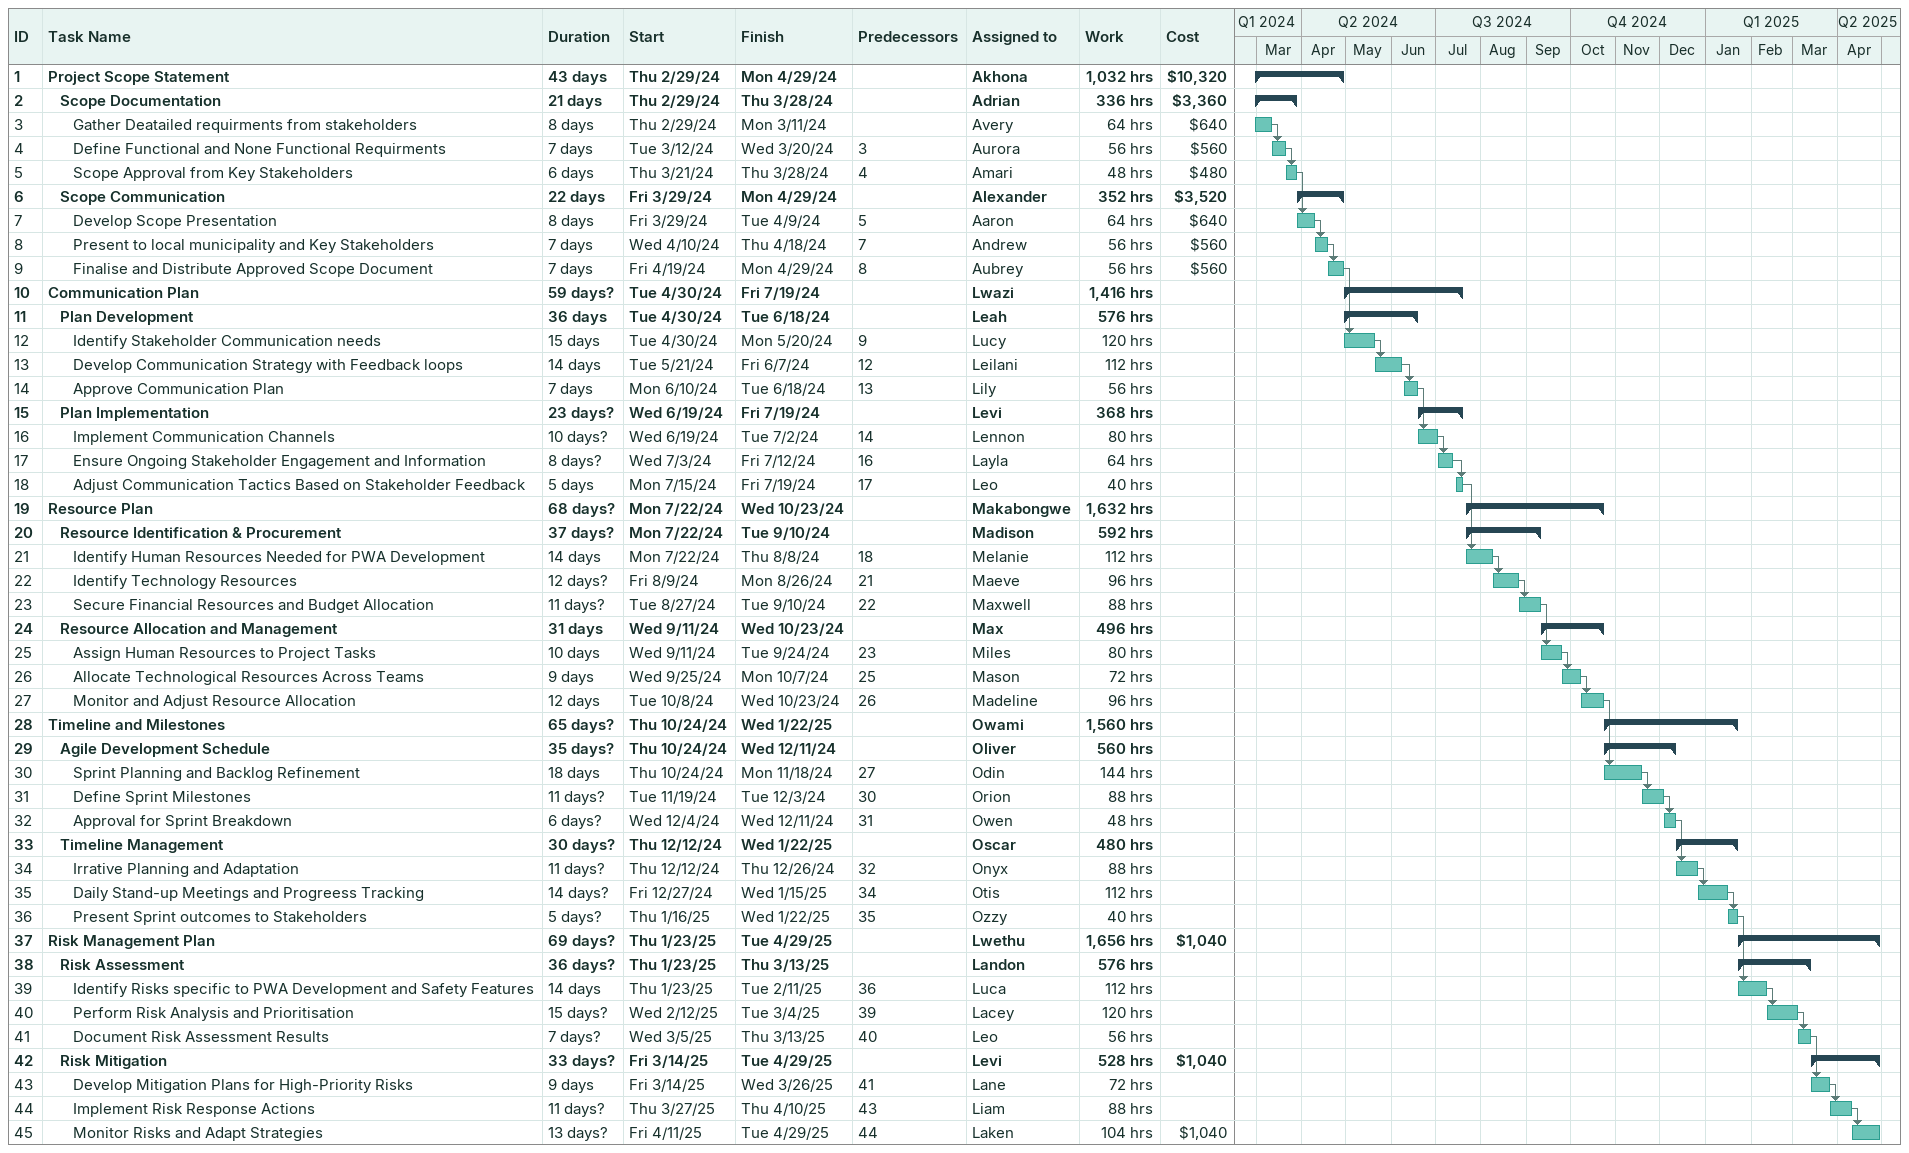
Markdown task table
| ID | Level | Task | Duration | Start | Finish | Predecessors | Resources | Work (h) | Cost ($) |
|---|---|---|---|---|---|---|---|---|---|
| 1 | 1 | **Project Scope Statement** | 43d | 2024-02-29 | 2024-04-29 |  | Akhona | 1032 | 10320 |
| 2 | 2 | **Scope Documentation** | 21d | 2024-02-29 | 2024-03-28 |  | Adrian | 336 | 3360 |
| 3 | 3 | Gather Deatailed requirments from stakeholders | 8d | 2024-02-29 | 2024-03-11 |  | Avery | 64 | 640 |
| 4 | 3 | Define Functional and None Functional Requirments | 7d | 2024-03-12 | 2024-03-20 | 3 | Aurora | 56 | 560 |
| 5 | 3 | Scope Approval from Key Stakeholders | 6d | 2024-03-21 | 2024-03-28 | 4 | Amari | 48 | 480 |
| 6 | 2 | **Scope Communication** | 22d | 2024-03-29 | 2024-04-29 |  | Alexander | 352 | 3520 |
| 7 | 3 | Develop Scope Presentation | 8d | 2024-03-29 | 2024-04-09 | 5 | Aaron | 64 | 640 |
| 8 | 3 | Present to local municipality and Key Stakeholders | 7d | 2024-04-10 | 2024-04-18 | 7 | Andrew | 56 | 560 |
| 9 | 3 | Finalise and Distribute Approved Scope Document | 7d | 2024-04-19 | 2024-04-29 | 8 | Aubrey | 56 | 560 |
| 10 | 1 | **Communication Plan** | 59d? | 2024-04-30 | 2024-07-19 |  | Lwazi | 1416 |  |
| 11 | 2 | **Plan Development** | 36d | 2024-04-30 | 2024-06-18 |  | Leah | 576 |  |
| 12 | 3 | Identify Stakeholder Communication needs | 15d | 2024-04-30 | 2024-05-20 | 9 | Lucy | 120 |  |
| 13 | 3 | Develop Communication Strategy with Feedback loops | 14d | 2024-05-21 | 2024-06-07 | 12 | Leilani | 112 |  |
| 14 | 3 | Approve Communication Plan | 7d | 2024-06-10 | 2024-06-18 | 13 | Lily | 56 |  |
| 15 | 2 | **Plan Implementation** | 23d? | 2024-06-19 | 2024-07-19 |  | Levi | 368 |  |
| 16 | 3 | Implement Communication Channels | 10d? | 2024-06-19 | 2024-07-02 | 14 | Lennon | 80 |  |
| 17 | 3 | Ensure Ongoing Stakeholder Engagement and Information | 8d? | 2024-07-03 | 2024-07-12 | 16 | Layla | 64 |  |
| 18 | 3 | Adjust Communication Tactics Based on Stakeholder Feedback | 5d | 2024-07-15 | 2024-07-19 | 17 | Leo | 40 |  |
| 19 | 1 | **Resource Plan** | 68d? | 2024-07-22 | 2024-10-23 |  | Makabongwe | 1632 |  |
| 20 | 2 | **Resource Identification & Procurement** | 37d? | 2024-07-22 | 2024-09-10 |  | Madison | 592 |  |
| 21 | 3 | Identify Human Resources Needed for PWA Development | 14d | 2024-07-22 | 2024-08-08 | 18 | Melanie | 112 |  |
| 22 | 3 | Identify Technology Resources | 12d? | 2024-08-09 | 2024-08-26 | 21 | Maeve | 96 |  |
| 23 | 3 | Secure Financial Resources and Budget Allocation | 11d? | 2024-08-27 | 2024-09-10 | 22 | Maxwell | 88 |  |
| 24 | 2 | **Resource Allocation and Management** | 31d | 2024-09-11 | 2024-10-23 |  | Max | 496 |  |
| 25 | 3 | Assign Human Resources to Project Tasks | 10d | 2024-09-11 | 2024-09-24 | 23 | Miles | 80 |  |
| 26 | 3 | Allocate Technological Resources Across Teams | 9d | 2024-09-25 | 2024-10-07 | 25 | Mason | 72 |  |
| 27 | 3 | Monitor and Adjust Resource Allocation | 12d | 2024-10-08 | 2024-10-23 | 26 | Madeline | 96 |  |
| 28 | 1 | **Timeline and Milestones** | 65d? | 2024-10-24 | 2025-01-22 |  | Owami | 1560 |  |
| 29 | 2 | **Agile Development Schedule** | 35d? | 2024-10-24 | 2024-12-11 |  | Oliver | 560 |  |
| 30 | 3 | Sprint Planning and Backlog Refinement | 18d | 2024-10-24 | 2024-11-18 | 27 | Odin | 144 |  |
| 31 | 3 | Define Sprint Milestones | 11d? | 2024-11-19 | 2024-12-03 | 30 | Orion | 88 |  |
| 32 | 3 | Approval for Sprint Breakdown | 6d? | 2024-12-04 | 2024-12-11 | 31 | Owen | 48 |  |
| 33 | 2 | **Timeline Management** | 30d? | 2024-12-12 | 2025-01-22 |  | Oscar | 480 |  |
| 34 | 3 | Irrative Planning and Adaptation | 11d? | 2024-12-12 | 2024-12-26 | 32 | Onyx | 88 |  |
| 35 | 3 | Daily Stand-up Meetings and Progreess Tracking | 14d? | 2024-12-27 | 2025-01-15 | 34 | Otis | 112 |  |
| 36 | 3 | Present Sprint outcomes to Stakeholders | 5d? | 2025-01-16 | 2025-01-22 | 35 | Ozzy | 40 |  |
| 37 | 1 | **Risk Management Plan** | 69d? | 2025-01-23 | 2025-04-29 |  | Lwethu | 1656 | 1040 |
| 38 | 2 | **Risk Assessment** | 36d? | 2025-01-23 | 2025-03-13 |  | Landon | 576 |  |
| 39 | 3 | Identify Risks specific to PWA Development and Safety Features | 14d | 2025-01-23 | 2025-02-11 | 36 | Luca | 112 |  |
| 40 | 3 | Perform Risk Analysis and Prioritisation | 15d? | 2025-02-12 | 2025-03-04 | 39 | Lacey | 120 |  |
| 41 | 3 | Document Risk Assessment Results | 7d? | 2025-03-05 | 2025-03-13 | 40 | Leo | 56 |  |
| 42 | 2 | **Risk Mitigation** | 33d? | 2025-03-14 | 2025-04-29 |  | Levi | 528 | 1040 |
| 43 | 3 | Develop Mitigation Plans for High-Priority Risks | 9d | 2025-03-14 | 2025-03-26 | 41 | Lane | 72 |  |
| 44 | 3 | Implement Risk Response Actions | 11d? | 2025-03-27 | 2025-04-10 | 43 | Liam | 88 |  |
| 45 | 3 | Monitor Risks and Adapt Strategies | 13d? | 2025-04-11 | 2025-04-29 | 44 | Laken | 104 | 1040 |
